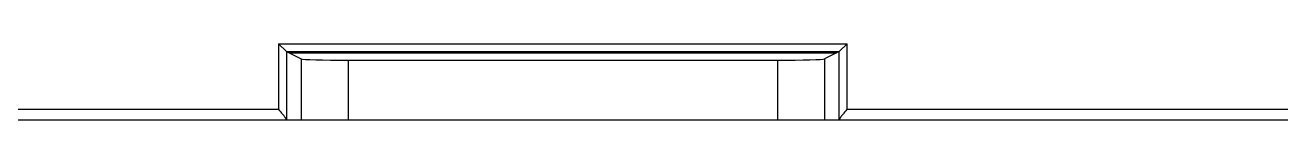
# Model space of a CAD drawing. Header units: millimetres. Extents: x 620 to 19791, y 2539 to 6969.
# Drawn here: x 16793.4 to 16873, y 3799.1 to 3803.9 of the extents above; entities that cross this region are included whole.
import ezdxf

# ---------------------------------------------------------------- set-up
doc = ezdxf.new("R2010")
doc.units = ezdxf.units.MM

# ---------------------------------------------------------------- blocks, each defined once
blk = doc.blocks.new('DTGFH')
at = {"color": 7, "linetype": 'Continuous'}
for p, q in [((9183.534, 4108.534), (9219.563, 4108.534)), ((9183.534, 4108.534), (9184.033, 4108.035)), ((9183.534, 4108.534), (9183.534, 4104.4)), ((9184.033, 4108.035), (9184.033, 4103.738)), ((9184.034, 4108.035), (9219.063, 4108.035)), ((9184.034, 4108.035), (9184.96, 4107.572)), ((9184.207, 4107.948), (9218.89, 4107.948)), ((9219.063, 4108.035), (9218.137, 4107.572)), ((9219.064, 4108.035), (9219.563, 4108.534)), ((9219.064, 4103.738), (9219.064, 4108.035)), ((9219.563, 4104.4), (9219.563, 4108.534)), ((9184.96, 4107.572), (9184.96, 4103.7)), ((9187.955, 4107.497), (9215.141, 4107.497)), ((9187.955, 4107.497), (9187.955, 4103.7)), ((9215.141, 4107.497), (9215.141, 4103.7)), ((9218.137, 4107.572), (9218.137, 4103.7)), ((9055.191, 4104.4), (9183.534, 4104.4)), ((9219.563, 4104.4), (9263.574, 4104.4)), ((9401.048, 4103.7), (8801.548, 4103.7))]:
    blk.add_line(p, q, dxfattribs=at)
for centre, major_axis, ratio, start_param, end_param in [((9184.034, 4108.534), (0, 0.5), 0.052408, -3.193953, -3.167773), ((9219.063, 4108.534), (0, 0.5), 0.052408, -3.115413, -3.089233), ((9187.955, 4107.576), (3, 0), 0.026186, -3.089233, -1.570796), ((9215.141, 4107.576), (3, 0), 0.026186, -1.570796, -0.05236), ((9184.045, 4104.4), (0, 0.7), 0.052408, -3.470593, -3.141593), ((9219.052, 4104.4), (0, 0.7), 0.052408, -3.141593, -2.812592)]:
    blk.add_ellipse(centre, major_axis=major_axis, ratio=ratio, start_param=start_param, end_param=end_param, dxfattribs=at)
for points, knots in [([(9184.033, 4103.738), (9184.032, 4103.741), (9184.03, 4103.749), (9184.026, 4103.761), (9184.02, 4103.775), (9184.01, 4103.795), (9183.994, 4103.822), (9183.971, 4103.858), (9183.945, 4103.896), (9183.904, 4103.951), (9183.847, 4104.023), (9183.774, 4104.114), (9183.696, 4104.208), (9183.615, 4104.303), (9183.561, 4104.368), (9183.534, 4104.4)], [0, 0, 0, 0, 0.013463, 0.028958, 0.046471, 0.065932, 0.110248, 0.160922, 0.216933, 0.277361, 0.408429, 0.549248, 0.696374, 0.84732, 1, 1, 1, 1]), ([(9219.563, 4104.4), (9219.536, 4104.368), (9219.481, 4104.303), (9219.401, 4104.208), (9219.323, 4104.114), (9219.25, 4104.023), (9219.193, 4103.951), (9219.152, 4103.896), (9219.126, 4103.858), (9219.103, 4103.822), (9219.086, 4103.795), (9219.076, 4103.775), (9219.071, 4103.761), (9219.066, 4103.749), (9219.064, 4103.741), (9219.064, 4103.738)], [0, 0, 0, 0, 0.152678, 0.303619, 0.450743, 0.591561, 0.722626, 0.783052, 0.839064, 0.889738, 0.93406, 0.953523, 0.971039, 0.986537, 1, 1, 1, 1])]:
    blk.add_open_spline(points, degree=3, knots=knots, dxfattribs=at)
blk = doc.blocks.new('*U116')
blk.add_blockref('DTGFH', (-9101.048, -4276.2))
blk = doc.blocks.new('*U117')
at = {"color": 0, "linetype": 'ByBlock', "lineweight": -2, "transparency": 16777216}
blk.add_blockref('*U116', (2400, 0), dxfattribs=at)

msp = doc.modelspace()

# ---------------------------------------------------------------- block references
msp.add_blockref('*U117', (14326.96016, 3971.56341))

doc.saveas('drawing.dxf')
